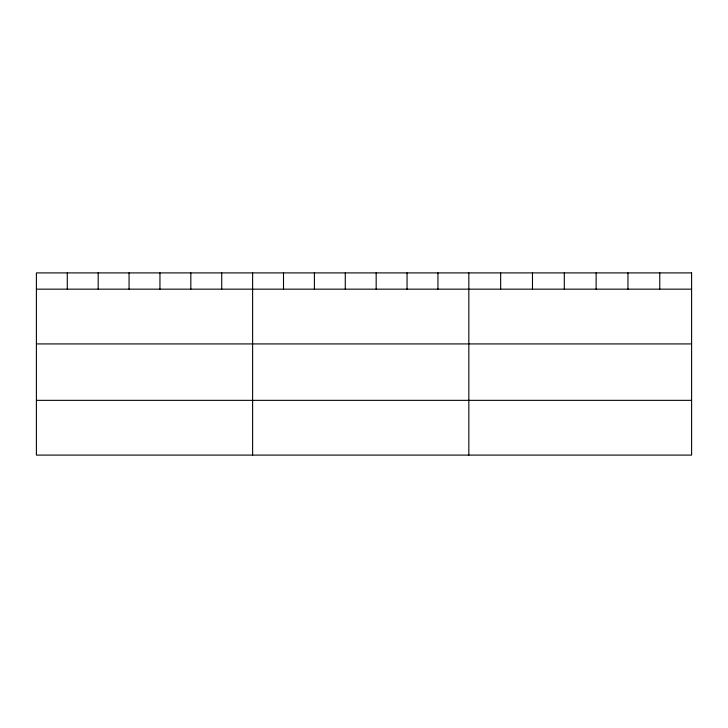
<?xml version="1.0" encoding="UTF-8"?>
<svg xmlns="http://www.w3.org/2000/svg" width="728" height="728" viewBox="0 0 728 728"><rect width="100%" height="100%" fill="white"/><g stroke="black" fill="none" stroke-linecap="round" stroke-linejoin="round"><path stroke-width="1.09" d="M36.4 289.162L691.6 289.162M36.4 343.925L691.6 343.925M36.4 400.345L691.6 400.345M659.777 272.9L659.777 289.162M627.955 272.9L627.955 289.162M596.132 272.9L596.132 289.162M564.3 272.9L564.3 289.162M532.477 272.9L532.477 289.162M500.655 272.9L500.655 289.162M468.832 272.9L468.832 455.1M437.947 272.9L437.947 289.162M407.052 272.9L407.052 289.162M376.167 272.9L376.167 289.162M345.281 272.9L345.281 289.162M314.396 272.9L314.396 289.162M283.501 272.9L283.501 289.162M252.616 272.9L252.616 455.1M221.731 272.9L221.731 289.162M190.836 272.9L190.836 289.162M159.951 272.9L159.951 289.162M129.065 272.9L129.065 289.162M98.18 272.9L98.18 289.162M67.285 272.9L67.285 289.162M691.6 272.9L36.4 272.9L36.4 455.1L691.6 455.1L691.6 272.9"/></g></svg>
